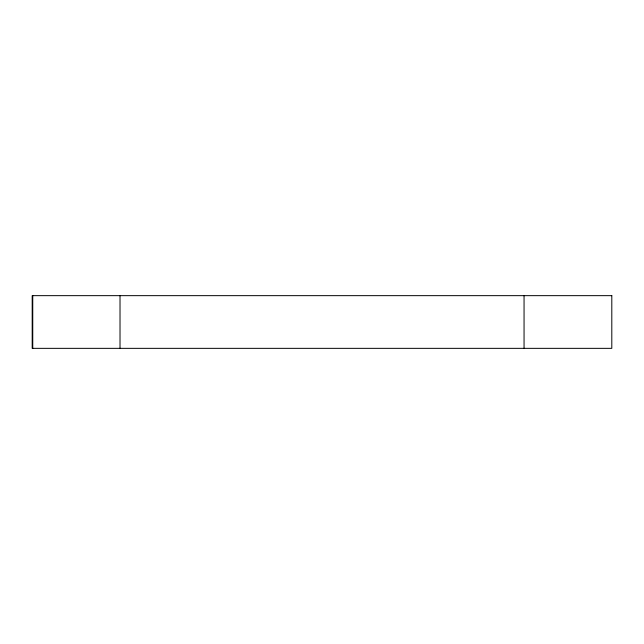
<?xml version="1.0" encoding="UTF-8"?>
<svg xmlns="http://www.w3.org/2000/svg" width="644" height="644" viewBox="0 0 644 644"><rect width="100%" height="100%" fill="white"/><g stroke="black" fill="none" stroke-linecap="round" stroke-linejoin="round"><path stroke-width="0.97" d="M524.055 295.652L524.055 348.348M120.017 295.652L120.017 348.348M32.747 295.652L32.747 348.348M611.8 295.652L32.2 295.652L32.2 348.348L611.8 348.348L611.8 295.652"/></g></svg>
